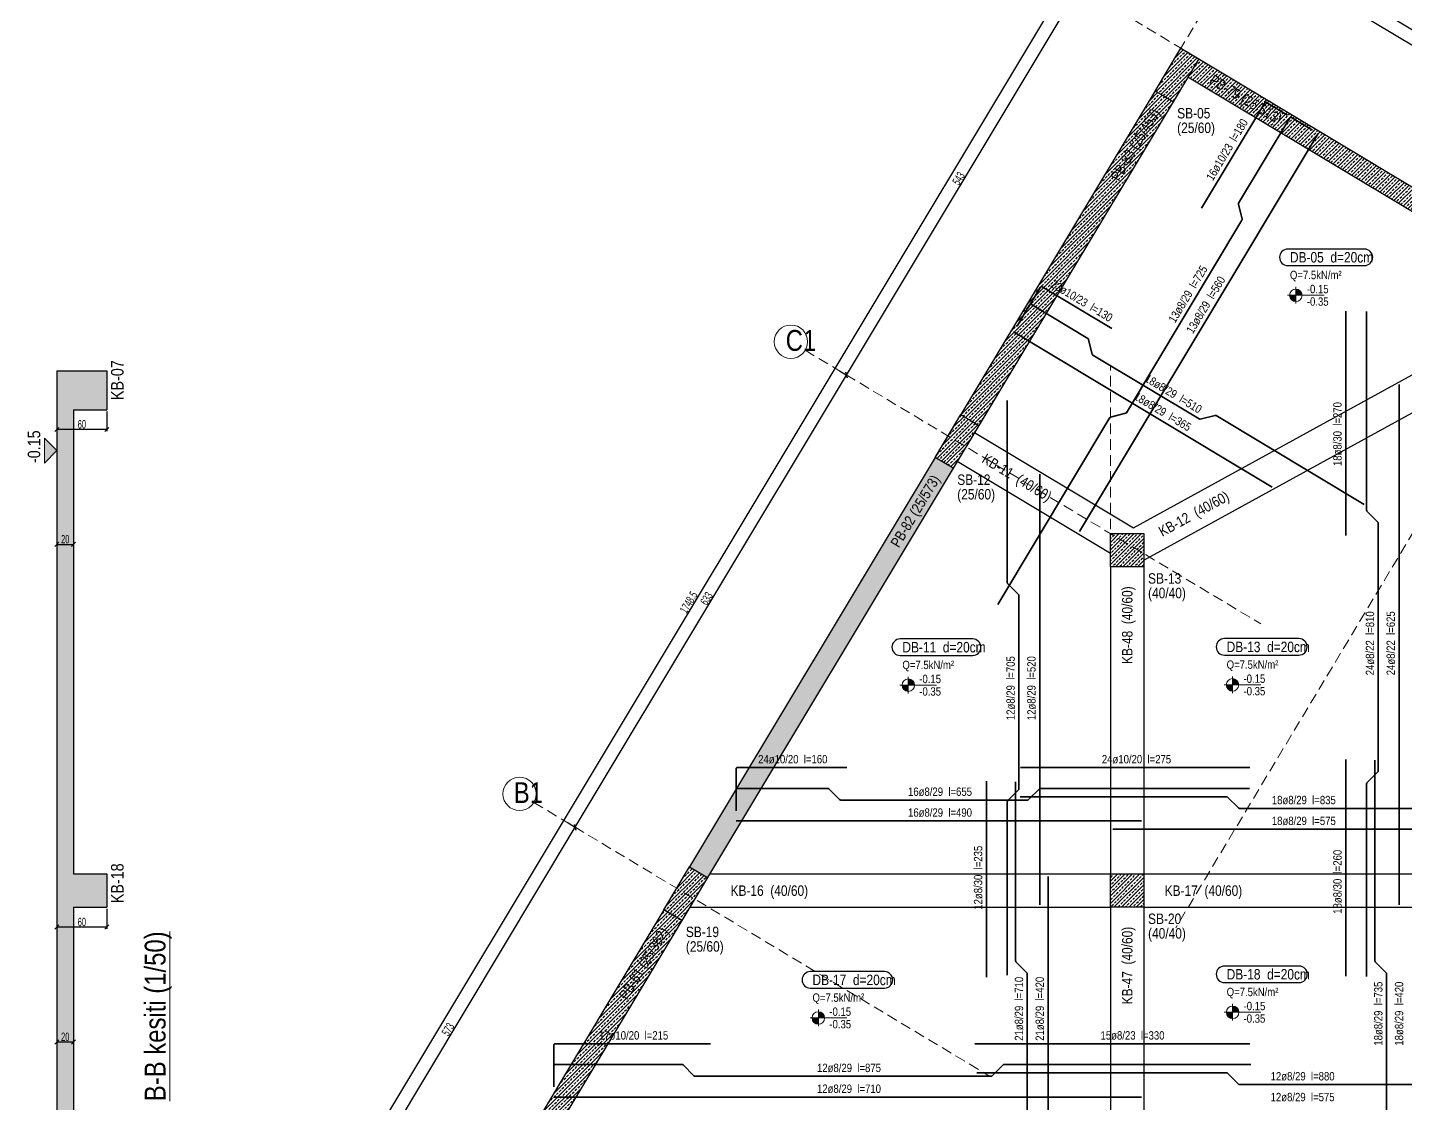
# Model space of a CAD drawing. Header units: millimetres. Extents: x 2068 to 9186, y 624 to 4235.
# Drawn here: x 2068 to 3722, y 1715 to 3006 of the extents above; entities that cross this region are included whole.
import ezdxf
from ezdxf.enums import TextEntityAlignment as Align

# ---------------------------------------------------------------- set-up
doc = ezdxf.new("R2010")
doc.units = ezdxf.units.MM
doc.linetypes.add('DASHED', pattern=[19.05, 12.7, -6.35])
for name, color, linetype, lineweight in [('AKS BALONU (BEYKENT)', 7, 'Continuous', 20), ('AKS CIZGISI (BEYKENT)', 252, 'DASHED', 20), ('AKS NO (BEYKENT)', 3, 'Continuous', 20), ('AKS OLCU (BEYKENT)', 200, 'Continuous', 20), ('DONATI (BEYKENT)', 4, 'Continuous', 35), ('DONATI YAZISI (BEYKENT)', 3, 'Continuous', 20), ('DOSEME ISMI (BEYKENT)', 9, 'Continuous', 20), ('DOSEME PAFTA (BEYKENT)', 3, 'Continuous', 20), ('DOSEME SINIRI (BEYKENT)', 2, 'Continuous', 30), ('KESIT ISMI (BEYKENT)', 6, 'Continuous', 20), ('KIRIS (BEYKENT)', 2, 'Continuous', 30), ('KIRIS ISMI (BEYKENT)', 40, 'Continuous', 20), ('KOLON (BEYKENT)', 3, 'Continuous', 30), ('KOLON ISMI (BEYKENT)', 91, 'Continuous', 20), ('KOT CIZGI (BEYKENT)', 120, 'Continuous', 20), ('KOT YAZI (BEYKENT)', 7, 'Continuous', 20), ('OLCU (BEYKENT)', 14, 'Continuous', 20), ('PERDE (BEYKENT)', 6, 'Continuous', 30), ('PERDE ISMI (BEYKENT)', 240, 'Continuous', 20), ('TARAMA (BEYKENT)', 252, 'Continuous', 25), ('YAZI (BEYKENT)', 140, 'Continuous', 20)]:
    doc.layers.add(name, color=color, linetype=linetype, lineweight=lineweight)
doc.styles.add('DONATI YAZISI (BEYKENT)', font='')
doc.styles.add('DSMOLC-50', font='bahnschrift light condensed', dxfattribs={"width": 0.75, "height": 10})
doc.styles.add('KLNOLC-25', font='bahnschrift light condensed', dxfattribs={"width": 0.75, "height": 10})
doc.styles.add('KOT (BEYKENT)', font='')
doc.styles.add('YAZI (BEYKENT)', font='')
doc.styles.get('DONATI YAZISI (BEYKENT)').set_extended_font_data('Bahnschrift Light Condensed')
doc.styles.get('KOT (BEYKENT)').set_extended_font_data('Bahnschrift Light Condensed')
doc.styles.get('YAZI (BEYKENT)').set_extended_font_data('Bahnschrift Light Condensed')
doc.dimstyles.new('DSMOLC-50', dxfattribs={"dimtxt": 10, "dimasz": 5, "dimexe": 2, "dimexo": 2, "dimgap": 1, "dimtad": 1, "dimdec": 1, "dimrnd": 0.5, "dimzin": 12, "dimdsep": 46, "dimtxsty": 'DSMOLC-50', "dimblk": 'OBLIQUE', "dimblk1": 'OBLIQUE', "dimblk2": 'OBLIQUE', "dimcen": 0, "dimclrt": 7, "dimadec": 0, "dimazin": 0, "dimtfac": 1, "dimtdec": 4, "dimtix": 1, "dimtmove": 2, "dimatfit": 3, "dimfxl": 1, "dimtzin": 0, "dimarcsym": 0})
pattern_1 = [(45, (900.76, 27.5714), (-4.490128, 4.490128), []), (45, (905.25, 27.5714), (-4.490128, 4.490128), [3.175, -1.5875])]
pattern_2 = [(45, (900.76, 27.5714), (-4.419417, 4.419417), []), (45, (905.1795, 27.5714), (-4.419417, 4.419417), [3.125, -1.5625])]

# ---------------------------------------------------------------- blocks, each defined once
blk = doc.blocks.new('_Oblique')
at = {"color": 0, "linetype": 'ByBlock', "lineweight": -2}
blk.add_line((-0.5, -0.5), (0.5, 0.5), dxfattribs=at)
blk = doc.blocks.new('*D120')
at = {"layer": 'AKS OLCU (BEYKENT)', "color": 0, "lineweight": -2, "transparency": 16777216}
for p, q in [((2716.5, 2051.8), (2726.8, 2045.6)), ((2430.2, 1555.5), (2725.1, 2046.6)), ((2421.6, 1560.7), (2431.9, 1554.5))]:
    blk.add_line(p, q, dxfattribs=at)
at = {"layer": 'DEFPOINTS', "color": 0, "transparency": 16777216}
for p in [(2714.8, 2052.8), (2725.1, 2046.6), (2419.9, 1561.7)]:
    blk.add_point(p, dxfattribs=at)
at = {"layer": 'AKS OLCU (BEYKENT)', "color": 0, "lineweight": -2, "transparency": 16777216, "xscale": 5, "yscale": 5, "zscale": 5}
for p, rotation in [((2725.1, 2046.6), 59.02034631145669), ((2430.2, 1555.5), 239.0203463114567)]:
    blk.add_blockref('_Oblique', p, dxfattribs=dict(at, rotation=rotation))
at = {"layer": 'AKS OLCU (BEYKENT)', "color": 7, "transparency": 16777216, "insert": (2572.4, 1804.2), "char_height": 10, "attachment_point": 5, "rotation": 59.0203, "style": 'DSMOLC-50'}
blk.add_mtext('573', dxfattribs=at)
blk = doc.blocks.new('*D121')
at = {"layer": 'AKS OLCU (BEYKENT)', "color": 0, "lineweight": -2, "transparency": 16777216}
for p, q in [((2725.1, 2046.6), (3050.8, 2589.2)), ((3042.2, 2594.4), (3052.5, 2588.2)), ((2716.5, 2051.8), (2726.8, 2045.6))]:
    blk.add_line(p, q, dxfattribs=at)
at = {"layer": 'DEFPOINTS', "color": 0, "transparency": 16777216}
for p in [(3040.5, 2595.4), (3050.8, 2589.2), (2714.8, 2052.8)]:
    blk.add_point(p, dxfattribs=at)
at = {"layer": 'AKS OLCU (BEYKENT)', "color": 0, "lineweight": -2, "transparency": 16777216, "xscale": 5, "yscale": 5, "zscale": 5}
for p, rotation in [((3050.8, 2589.2), 59.02034631145669), ((2725.1, 2046.6), 239.0203463114567)]:
    blk.add_blockref('_Oblique', p, dxfattribs=dict(at, rotation=rotation))
at = {"layer": 'AKS OLCU (BEYKENT)', "color": 7, "transparency": 16777216, "insert": (2882.7, 2321.1), "char_height": 10, "attachment_point": 5, "rotation": 59.0203, "style": 'DSMOLC-50'}
blk.add_mtext('633', dxfattribs=at)
blk = doc.blocks.new('*D122')
at = {"layer": 'AKS OLCU (BEYKENT)', "color": 0, "lineweight": -2, "transparency": 16777216}
for p, q in [((3050.8, 2589.2), (3330.2, 3054.6)), ((3321.7, 3059.8), (3332, 3053.6)), ((3042.2, 2594.4), (3052.5, 2588.2))]:
    blk.add_line(p, q, dxfattribs=at)
at = {"layer": 'DEFPOINTS', "color": 0, "transparency": 16777216}
for p in [(3320, 3060.8), (3330.2, 3054.6), (3040.5, 2595.4)]:
    blk.add_point(p, dxfattribs=at)
at = {"layer": 'AKS OLCU (BEYKENT)', "color": 0, "lineweight": -2, "transparency": 16777216, "xscale": 5, "yscale": 5, "zscale": 5}
for p, rotation in [((3330.2, 3054.6), 59.02034631145669), ((3050.8, 2589.2), 239.0203463114567)]:
    blk.add_blockref('_Oblique', p, dxfattribs=dict(at, rotation=rotation))
at = {"layer": 'AKS OLCU (BEYKENT)', "color": 7, "transparency": 16777216, "insert": (3185.3, 2825.1), "char_height": 10, "attachment_point": 5, "rotation": 59.0203, "style": 'DSMOLC-50'}
blk.add_mtext('543', dxfattribs=at)
blk = doc.blocks.new('*D123')
at = {"layer": 'AKS OLCU (BEYKENT)', "color": 0, "lineweight": -2, "transparency": 16777216}
for p, q in [((2416.5, 1563.7), (3316.5, 3062.9)), ((3318.2, 3061.8), (3314.8, 3063.9)), ((2418.2, 1562.7), (2414.8, 1564.8))]:
    blk.add_line(p, q, dxfattribs=at)
at = {"layer": 'DEFPOINTS', "color": 0, "transparency": 16777216}
for p in [(3316.5, 3062.9), (3320, 3060.8), (2419.9, 1561.7)]:
    blk.add_point(p, dxfattribs=at)
at = {"layer": 'AKS OLCU (BEYKENT)', "color": 0, "lineweight": -2, "transparency": 16777216, "xscale": 5, "yscale": 5, "zscale": 5}
for p, rotation in [((3316.5, 3062.9), 59.02034631145669), ((2416.5, 1563.7), 239.0203463114567)]:
    blk.add_blockref('_Oblique', p, dxfattribs=dict(at, rotation=rotation))
at = {"layer": 'AKS OLCU (BEYKENT)', "color": 7, "transparency": 16777216, "insert": (2861.3, 2316.5), "char_height": 10, "attachment_point": 5, "rotation": 59.0203, "style": 'DSMOLC-50'}
blk.add_mtext('1748.5', dxfattribs=at)
blk = doc.blocks.new('*D124')
at = {"layer": 'AKS OLCU (BEYKENT)', "color": 0, "lineweight": -2, "transparency": 16777216}
for p, q in [((3532.4, 3115.1), (3526.2, 3104.8)), ((3527.3, 3106.6), (3988.5, 2829.6)), ((3993.7, 2838.2), (3987.5, 2827.9))]:
    blk.add_line(p, q, dxfattribs=at)
at = {"layer": 'DEFPOINTS', "color": 0, "transparency": 16777216}
for p in [(3533.4, 3116.9), (3988.5, 2829.6), (3994.7, 2839.9)]:
    blk.add_point(p, dxfattribs=at)
at = {"layer": 'AKS OLCU (BEYKENT)', "color": 0, "lineweight": -2, "transparency": 16777216, "xscale": 5, "yscale": 5, "zscale": 5}
for p, rotation in [((3527.3, 3106.6), 149.019697985541), ((3988.5, 2829.6), 329.019697985541)]:
    blk.add_blockref('_Oblique', p, dxfattribs=dict(at, rotation=rotation))
at = {"layer": 'AKS OLCU (BEYKENT)', "color": 7, "transparency": 16777216, "insert": (3761, 2973.3), "char_height": 10, "attachment_point": 5, "rotation": 329.0197, "style": 'DSMOLC-50'}
blk.add_mtext('538', dxfattribs=at)
blk = doc.blocks.new('*D127')
at = {"layer": 'AKS OLCU (BEYKENT)', "color": 0, "lineweight": -2, "transparency": 16777216}
for p, q in [((3534.5, 3118.6), (3536.5, 3122)), ((3535.5, 3120.3), (5258.7, 2085.7)), ((5257.7, 2083.9), (5259.8, 2087.4))]:
    blk.add_line(p, q, dxfattribs=at)
at = {"layer": 'DEFPOINTS', "color": 0, "transparency": 16777216}
for p in [(3533.4, 3116.9), (5258.7, 2085.7), (5256.7, 2082.2)]:
    blk.add_point(p, dxfattribs=at)
at = {"layer": 'AKS OLCU (BEYKENT)', "color": 0, "lineweight": -2, "transparency": 16777216, "xscale": 5, "yscale": 5, "zscale": 5}
for p, rotation in [((3535.5, 3120.3), 149.019697985541), ((5258.7, 2085.7), 329.019697985541)]:
    blk.add_blockref('_Oblique', p, dxfattribs=dict(at, rotation=rotation))
at = {"layer": 'AKS OLCU (BEYKENT)', "color": 7, "transparency": 16777216, "insert": (4400.3, 2608.2), "char_height": 10, "attachment_point": 5, "rotation": 329.0197, "style": 'DSMOLC-50'}
blk.add_mtext('2010', dxfattribs=at)
blk = doc.blocks.new('*D156')
at = {"layer": 'DEFPOINTS', "color": 0, "transparency": 16777216}
for p in [(2102.9, 2547.7), (2162.9, 2547.7), (2102.9, 2524)]:
    blk.add_point(p, dxfattribs=at)
at = {"layer": 'OLCU (BEYKENT)', "color": 0, "lineweight": -2, "transparency": 16777216}
for p, q in [((2102.9, 2545.7), (2102.9, 2522)), ((2162.9, 2545.7), (2162.9, 2522)), ((2162.9, 2524), (2102.9, 2524))]:
    blk.add_line(p, q, dxfattribs=at)
at = {"layer": 'OLCU (BEYKENT)', "color": 0, "lineweight": -2, "transparency": 16777216, "xscale": 5, "yscale": 5, "zscale": 5, "rotation": 180}
blk.add_blockref('_Oblique', (2102.9, 2524), dxfattribs=at)
at = {"layer": 'OLCU (BEYKENT)', "color": 0, "lineweight": -2, "transparency": 16777216, "xscale": 5, "yscale": 5, "zscale": 5}
blk.add_blockref('_Oblique', (2162.9, 2524), dxfattribs=at)
at = {"layer": 'OLCU (BEYKENT)', "color": 7, "lineweight": -3, "transparency": 16777216, "insert": (2132.9, 2530.1), "char_height": 10, "attachment_point": 5, "style": 'KLNOLC-25'}
blk.add_mtext('60', dxfattribs=at)
blk = doc.blocks.new('*D157')
at = {"layer": 'DEFPOINTS', "color": 0, "transparency": 16777216}
for p in [(2102.9, 2409.2), (2122.9, 2409.2), (2122.9, 2386.1)]:
    blk.add_point(p, dxfattribs=at)
at = {"layer": 'OLCU (BEYKENT)', "color": 0, "lineweight": -2, "transparency": 16777216}
for p, q in [((2102.9, 2407.2), (2102.9, 2384.1)), ((2122.9, 2407.2), (2122.9, 2384.1)), ((2102.9, 2386.1), (2122.9, 2386.1))]:
    blk.add_line(p, q, dxfattribs=at)
at = {"layer": 'OLCU (BEYKENT)', "color": 0, "lineweight": -2, "transparency": 16777216, "xscale": 5, "yscale": 5, "zscale": 5, "rotation": 180}
blk.add_blockref('_Oblique', (2102.9, 2386.1), dxfattribs=at)
at = {"layer": 'OLCU (BEYKENT)', "color": 0, "lineweight": -2, "transparency": 16777216, "xscale": 5, "yscale": 5, "zscale": 5}
blk.add_blockref('_Oblique', (2122.9, 2386.1), dxfattribs=at)
at = {"layer": 'OLCU (BEYKENT)', "color": 7, "lineweight": -3, "transparency": 16777216, "insert": (2112.9, 2392.2), "char_height": 10, "attachment_point": 5, "style": 'KLNOLC-25'}
blk.add_mtext('20', dxfattribs=at)
blk = doc.blocks.new('*D158')
at = {"layer": 'DEFPOINTS', "color": 0, "transparency": 16777216}
for p in [(2102.9, 1950.6), (2162.9, 1950.6), (2102.9, 1926.9)]:
    blk.add_point(p, dxfattribs=at)
at = {"layer": 'OLCU (BEYKENT)', "color": 0, "lineweight": -2, "transparency": 16777216}
for p, q in [((2102.9, 1948.6), (2102.9, 1924.9)), ((2162.9, 1948.6), (2162.9, 1924.9)), ((2162.9, 1926.9), (2102.9, 1926.9))]:
    blk.add_line(p, q, dxfattribs=at)
at = {"layer": 'OLCU (BEYKENT)', "color": 0, "lineweight": -2, "transparency": 16777216, "xscale": 5, "yscale": 5, "zscale": 5, "rotation": 180}
blk.add_blockref('_Oblique', (2102.9, 1926.9), dxfattribs=at)
at = {"layer": 'OLCU (BEYKENT)', "color": 0, "lineweight": -2, "transparency": 16777216, "xscale": 5, "yscale": 5, "zscale": 5}
blk.add_blockref('_Oblique', (2162.9, 1926.9), dxfattribs=at)
at = {"layer": 'OLCU (BEYKENT)', "color": 7, "lineweight": -3, "transparency": 16777216, "insert": (2132.9, 1933), "char_height": 10, "attachment_point": 5, "style": 'KLNOLC-25'}
blk.add_mtext('60', dxfattribs=at)
blk = doc.blocks.new('*D159')
at = {"layer": 'DEFPOINTS', "color": 0, "transparency": 16777216}
for p in [(2102.9, 1812.2), (2122.9, 1812.2), (2122.9, 1789.1)]:
    blk.add_point(p, dxfattribs=at)
at = {"layer": 'OLCU (BEYKENT)', "color": 0, "lineweight": -2, "transparency": 16777216}
for p, q in [((2102.9, 1810.2), (2102.9, 1787.1)), ((2122.9, 1810.2), (2122.9, 1787.1)), ((2102.9, 1789.1), (2122.9, 1789.1))]:
    blk.add_line(p, q, dxfattribs=at)
at = {"layer": 'OLCU (BEYKENT)', "color": 0, "lineweight": -2, "transparency": 16777216, "xscale": 5, "yscale": 5, "zscale": 5, "rotation": 180}
blk.add_blockref('_Oblique', (2102.9, 1789.1), dxfattribs=at)
at = {"layer": 'OLCU (BEYKENT)', "color": 0, "lineweight": -2, "transparency": 16777216, "xscale": 5, "yscale": 5, "zscale": 5}
blk.add_blockref('_Oblique', (2122.9, 1789.1), dxfattribs=at)
at = {"layer": 'OLCU (BEYKENT)', "color": 7, "lineweight": -3, "transparency": 16777216, "insert": (2112.9, 1795.2), "char_height": 10, "attachment_point": 5, "style": 'KLNOLC-25'}
blk.add_mtext('20', dxfattribs=at)

msp = doc.modelspace()

# ---------------------------------------------------------------- hatches: boundary and pattern name
at = {"layer": 'KOT CIZGI (BEYKENT)'}
h = msp.add_hatch(color=256, dxfattribs=at)
h.dxf.hatch_style = 1
h.paths.add_polyline_path([(3590.11, 2684.93), (3582.61, 2684.93, 0.4142136), (3590.11, 2677.43)])
h = msp.add_hatch(color=256, dxfattribs=at)
h.dxf.hatch_style = 1
h.paths.add_polyline_path([(3590.11, 2692.43), (3590.11, 2684.93), (3597.61, 2684.93, 0.4142136)])
msp.add_hatch(color=256, dxfattribs=at).paths.add_polyline_path([(2087.92, 2483.65), (2102.92, 2498.65), (2087.92, 2513.65)])
h = msp.add_hatch(color=256, dxfattribs=at)
h.dxf.hatch_style = 1
h.paths.add_polyline_path([(3124.9, 2217.11), (3117.4, 2217.11, 0.4142136), (3124.9, 2209.61)])
h = msp.add_hatch(color=256, dxfattribs=at)
h.dxf.hatch_style = 1
h.paths.add_polyline_path([(3124.9, 2224.61), (3124.9, 2217.11), (3132.4, 2217.11, 0.4142136)])
h = msp.add_hatch(color=256, dxfattribs=at)
h.dxf.hatch_style = 1
h.paths.add_polyline_path([(3514.12, 2217.47), (3506.62, 2217.47, 0.4142136), (3514.12, 2209.97)])
h = msp.add_hatch(color=256, dxfattribs=at)
h.dxf.hatch_style = 1
h.paths.add_polyline_path([(3514.12, 2224.97), (3514.12, 2217.47), (3521.62, 2217.47, 0.4142136)])
h = msp.add_hatch(color=256, dxfattribs=at)
h.dxf.hatch_style = 1
h.paths.add_polyline_path([(3016.96, 1825.41), (3016.96, 1817.91), (3024.46, 1817.91, 0.4142136)])
h = msp.add_hatch(color=256, dxfattribs=at)
h.dxf.hatch_style = 1
h.paths.add_polyline_path([(3514.17, 1824.67), (3506.67, 1824.67, 0.4142136), (3514.17, 1817.17)])
h = msp.add_hatch(color=256, dxfattribs=at)
h.dxf.hatch_style = 1
h.paths.add_polyline_path([(3514.17, 1832.17), (3514.17, 1824.67), (3521.67, 1824.67, 0.4142136)])
h = msp.add_hatch(color=256, dxfattribs=at)
h.dxf.hatch_style = 1
h.paths.add_polyline_path([(3016.96, 1817.91), (3009.46, 1817.91, 0.4142136), (3016.96, 1810.41)])
at = {"layer": 'TARAMA (BEYKENT)'}
h = msp.add_hatch(dxfattribs=at)
h.set_pattern_fill('ANSI33', color=256, style=0, pattern_type=0)
h.set_pattern_definition(pattern_2)
h.paths.add_polyline_path([(3452.12, 2981.46), (3473.55, 2968.6), (3442.67, 2917.15), (3421.24, 2930.02)], flags=0)
at = {"layer": 'TARAMA (BEYKENT)', "lineweight": -3}
h = msp.add_hatch(dxfattribs=at)
h.set_pattern_fill('ANSI33', color=256)
h.set_pattern_definition(pattern_1)
h.paths.add_polyline_path([(3473.55, 2968.59), (3460.68, 2947.15), (3900.18, 2683.28), (3901.01, 2683.74), (3913.46, 2704.48)])
at = {"layer": 'TARAMA (BEYKENT)'}
h = msp.add_hatch(dxfattribs=at)
h.set_pattern_fill('ANSI33', color=256, style=0, pattern_type=0)
h.set_pattern_definition([(45, (869.876, -23.8697), (-4.419417, 4.419417), []), (45, (874.2956, -23.8697), (-4.419417, 4.419417), [3.125, -1.5625])])
h.paths.add_polyline_path([(3421.24, 2930.02), (3442.67, 2917.15), (3209.56, 2528.9), (3188.13, 2541.77)])
at = {"layer": 'TARAMA (BEYKENT)', "lineweight": -3}
h = msp.add_hatch(dxfattribs=at)
h.set_pattern_fill('ANSI33', color=256, style=0)
h.set_pattern_definition([(45, (971.04, 27.5714), (-4.490128, 4.490128), []), (45, (975.53, 27.5714), (-4.490128, 4.490128), [3.175, -1.5875])])
h.paths.add_polyline_path([(2162.92, 1625.62), (2122.92, 1625.62), (2122.92, 1950.62), (2162.92, 1950.62), (2162.92, 1990.62), (2122.92, 1990.62), (2122.92, 2547.65), (2162.92, 2547.65), (2162.92, 2594.36), (2102.92, 2594.36), (2102.92, 1565.62), (2102.92, 920.62), (2102.92, 880.62), (2162.92, 880.62), (2162.92, 920.62), (2122.92, 920.62), (2122.92, 1565.62), (2162.92, 1565.62)])
at = {"layer": 'TARAMA (BEYKENT)'}
h = msp.add_hatch(dxfattribs=at)
h.set_pattern_fill('ANSI33', color=256, style=0, pattern_type=0)
h.set_pattern_definition(pattern_2)
h.paths.add_polyline_path([(3188.13, 2541.77), (3209.56, 2528.9), (3178.68, 2477.46), (3157.25, 2490.33)], flags=0)
h = msp.add_hatch(dxfattribs=at)
h.set_pattern_fill('ANSI33', color=256, style=0, pattern_type=0)
h.set_pattern_definition([(45, (869.874, -23.868), (-4.419417, 4.419417), []), (45, (874.293, -23.868), (-4.419417, 4.419417), [3.125, -1.5625])])
h.paths.add_polyline_path([(3157.24, 2490.33), (3178.68, 2477.46), (2883.81, 1986.33), (2862.38, 1999.2)])
h = msp.add_hatch(dxfattribs=at)
h.set_pattern_fill('ANSI33', color=256, style=0, pattern_type=0)
h.set_pattern_definition(pattern_2)
h.paths.add_polyline_path([(3367.72, 2398.97), (3407.72, 2398.97), (3407.72, 2358.97), (3367.72, 2358.97)], flags=0)
h = msp.add_hatch(dxfattribs=at)
h.set_pattern_fill('ANSI33', color=256, style=0, pattern_type=0)
h.set_pattern_definition(pattern_2)
h.paths.add_polyline_path([(2862.37, 1999.2), (2883.81, 1986.33), (2852.92, 1934.89), (2831.49, 1947.76)], flags=0)
h = msp.add_hatch(dxfattribs=at)
h.set_pattern_fill('ANSI33', color=256, style=0, pattern_type=0)
h.set_pattern_definition(pattern_2)
h.paths.add_polyline_path([(3367.72, 1990.62), (3407.72, 1990.62), (3407.72, 1950.62), (3367.72, 1950.62)], flags=0)
at = {"layer": 'TARAMA (BEYKENT)', "lineweight": -3}
h = msp.add_hatch(dxfattribs=at)
h.set_pattern_fill('ANSI33', color=256)
h.set_pattern_definition(pattern_1)
h.paths.add_polyline_path([(2852.91, 1934.9), (2831.49, 1947.76), (2645.38, 1637.78), (2665.64, 1625.62), (2667.22, 1625.62)])

# ---------------------------------------------------------------- linework, layer by layer
at = {"layer": 'AKS BALONU (BEYKENT)'}
for centre in [(2984.07, 2629.3), (2658.32, 2086.72)]:
    msp.add_circle(centre, 20, dxfattribs=at)
at = {"layer": 'AKS CIZGISI (BEYKENT)'}
for p, q in [((3555.09, 3152.93), (2984.61, 2202.76)), ((3280.65, 3084.41), (5607.94, 1687.16)), ((4016.34, 2876), (3445.87, 1925.83)), ((3001.22, 2619), (3548.16, 2290.62)), ((3367.73, 670.62), (3367.73, 2599.64)), ((2675.46, 2076.43), (3222.41, 1748.05)), ((3254.71, 1990.62), (9137.72, 1990.62))]:
    msp.add_line(p, q, dxfattribs=at)
at = {"layer": 'DONATI (BEYKENT)'}
for points in [[(3476.84, 2789.31), (3552.78, 2915.78, -0.4142136), (3554.83, 2916.3), (3580.11, 2901.12)], [(3232.29, 2313.99), (3366.89, 2538.19, -0.1989124), (3367.82, 2538.87), (3385.82, 2543.37, 0.1989124), (3386.74, 2544.05), (3525.45, 2775.07, 0.1989124), (3525.62, 2776.21), (3521.12, 2794.21, -0.1989124), (3521.29, 2795.35), (3582.78, 2897.77, -0.4142136), (3584.84, 2898.28), (3610.12, 2883.1)], [(3268.27, 2669.43), (3283.46, 2694.73, -0.4142136), (3285.52, 2695.25), (3369.11, 2645.06)], [(3255.41, 2648), (3270.59, 2673.3, -0.4142136), (3272.65, 2673.81), (3340.6, 2633.02, -0.1989124), (3341.28, 2632.1), (3345.77, 2614.09, 0.1989124), (3346.46, 2613.17), (3474.11, 2536.53, 0.1989124), (3475.24, 2536.36), (3493.25, 2540.86, -0.1989124), (3494.38, 2540.69), (3672.08, 2434)], [(3675.03, 1867.75), (3675.03, 2098.95, -0.1989124), (3675.47, 2100.01), (3688.59, 2113.13, 0.1989124), (3689.03, 2114.19), (3689.03, 2411.8, 0.1989124), (3688.59, 2412.87), (3675.47, 2425.99, -0.1989124), (3675.03, 2427.05), (3675.03, 2665.36)], [(3243.7, 1869.32), (3243.7, 2077.21, -0.1989124), (3244.14, 2078.27), (3257.26, 2091.39, 0.1989124), (3257.7, 2092.45), (3257.7, 2324.83, 0.1989124), (3257.26, 2325.9), (3244.14, 2339.02, -0.1989124), (3243.7, 2340.08), (3243.7, 2558.6)], [(2918.11, 2091.49), (2918.11, 2116.84, -0.4142136), (2919.61, 2118.34), (3051.26, 2118.34)], [(3685.03, 1403.89), (3685.03, 1690, -0.1989124), (3685.47, 1691.06), (3698.59, 1704.18, 0.1989124), (3699.03, 1705.24), (3699.03, 1871, 0.1989124), (3698.59, 1872.06), (3685.47, 1885.18, -0.1989124), (3685.03, 1886.24), (3685.03, 2127.29)], [(3253.7, 1402.8), (3253.7, 1690, -0.1989124), (3254.14, 1691.06), (3267.26, 1704.18, 0.1989124), (3267.7, 1705.24), (3267.7, 1871, 0.1989124), (3267.26, 1872.06), (3254.14, 1885.18, -0.1989124), (3253.7, 1886.24), (3253.7, 2101.2)], [(2918.11, 2066.49), (2918.11, 2091.84, -0.4142136), (2919.61, 2093.34), (3028.31, 2093.34, -0.1989124), (3029.37, 2092.9), (3042.49, 2079.78, 0.1989124), (3043.55, 2079.34), (3268.33, 2079.34, 0.1989124), (3269.39, 2079.78), (3282.51, 2092.9, -0.1989124), (3283.57, 2093.34), (3534.66, 2093.34)], [(3259.31, 2083.34), (3507.04, 2083.34, -0.1989124), (3508.11, 2082.9), (3521.23, 2069.78, 0.1989124), (3522.29, 2069.34), (3793.09, 2069.34, 0.1989124), (3794.15, 2069.78), (3807.27, 2082.9, -0.1989124), (3808.33, 2083.34), (4077.72, 2083.34)], [(2699.51, 1760.09), (2699.51, 1785.44, -0.4142136), (2701.01, 1786.94), (2887.66, 1786.94)], [(2699.51, 1735.09), (2699.51, 1760.44, -0.4142136), (2701.01, 1761.94), (2853.44, 1761.94, -0.1989124), (2854.5, 1761.5), (2867.63, 1748.38, 0.1989124), (2868.69, 1747.94), (3224.67, 1747.94, 0.1989124), (3225.73, 1748.38), (3238.85, 1761.5, -0.1989124), (3239.91, 1761.94), (3536.05, 1761.94)], [(3207.01, 1751.94), (3507.1, 1751.94, -0.1989124), (3508.16, 1751.5), (3521.29, 1738.38, 0.1989124), (3522.35, 1737.94), (3793.1, 1737.94, 0.1989124), (3794.16, 1738.38), (3807.29, 1751.5, -0.1989124), (3808.35, 1751.94), (4075.41, 1751.94)]]:
    msp.add_lwpolyline(points, format="xyb", dxfattribs=at)
for points in [[(3330.35, 2401.55), (3616.99, 2878.98)], [(3650.03, 2396.86), (3650.03, 2666.07)], [(3251.29, 2641.15), (3561.81, 2454.71)], [(3714.03, 1953.62), (3714.03, 2578.02)], [(3282.7, 1953.62), (3282.7, 2470.33)], [(3259.73, 2118.34), (3534.72, 2118.34)], [(3650.03, 1868.09), (3650.03, 2128.09)], [(3218.7, 1867), (3218.7, 2102)], [(2918.11, 2054.34), (3404.65, 2054.34)], [(3370.62, 2044.34), (3944.73, 2044.34)], [(3292.7, 1568.62), (3292.7, 1987.62)], [(3204.96, 1786.94), (3534.95, 1786.94)], [(2699.51, 1722.94), (3404.72, 1722.94)]]:
    msp.add_lwpolyline(points, dxfattribs=at)
at = {"layer": 'DOSEME PAFTA (BEYKENT)', "lineweight": -3}
for points in [[(3580.39, 2720.65), (3672.45, 2720.65, 1), (3672.45, 2740.44), (3580.39, 2740.44, 1)], [(3115.18, 2252.83), (3202.23, 2252.83, 1), (3202.23, 2272.61), (3115.18, 2272.61, 1)], [(3504.4, 2253.18), (3593.7, 2253.18, 1), (3593.7, 2272.97), (3504.4, 2272.97, 1)], [(3007.25, 1853.63), (3096.27, 1853.63, 1), (3096.27, 1873.41), (3007.25, 1873.41, 1)], [(3504.45, 1860.39), (3594, 1860.39, 1), (3594, 1880.17), (3504.45, 1880.17, 1)]]:
    msp.add_lwpolyline(points, format="xyb", close=True, dxfattribs=at)
at = {"layer": 'DOSEME SINIRI (BEYKENT)'}
for p, q in [((2102.92, 2594.36), (2162.92, 2594.36)), ((2102.92, 2594.36), (2102.92, 1565.62)), ((2162.92, 2594.36), (2162.92, 2547.65)), ((2122.92, 2547.65), (2162.92, 2547.65)), ((2122.92, 2547.65), (2122.92, 1990.62)), ((2102.92, 1990.72), (2102.92, 1950.72)), ((2122.92, 1990.62), (2162.92, 1990.62)), ((2162.92, 1990.62), (2162.92, 1950.62)), ((2122.92, 1950.62), (2162.92, 1950.62)), ((2122.92, 1950.62), (2122.92, 1625.62))]:
    msp.add_line(p, q, dxfattribs=at)
at = {"layer": 'KIRIS (BEYKENT)'}
for p, q in [((3395.12, 2405.83), (3900.19, 2683.28)), ((3407.63, 2367.06), (3907.73, 2641.79)), ((3204.33, 2520.37), (3395.12, 2405.83)), ((3183.74, 2486.08), (3367.62, 2375.68)), ((3367.62, 2358.97), (3367.62, 1990.72)), ((3407.72, 2358.97), (3407.63, 1990.72)), ((2886.38, 1990.62), (3367.62, 1990.62)), ((3407.63, 1990.62), (3907.73, 1990.62)), ((2862.25, 1950.62), (3367.62, 1950.62)), ((3367.62, 1950.72), (3367.72, 1625.62)), ((3407.72, 1950.62), (3907.73, 1950.62)), ((3407.72, 1950.62), (3407.72, 1625.62))]:
    msp.add_line(p, q, dxfattribs=at)
at = {"layer": 'KOLON (BEYKENT)'}
for points in [[(3452.12, 2981.46), (3473.55, 2968.6), (3442.67, 2917.15), (3421.24, 2930.02)], [(3188.13, 2541.77), (3209.56, 2528.9), (3178.68, 2477.46), (3157.25, 2490.33)], [(3367.72, 2398.97), (3407.72, 2398.97), (3407.72, 2358.97), (3367.72, 2358.97)], [(2862.37, 1999.2), (2883.81, 1986.33), (2852.92, 1934.89), (2831.49, 1947.76)], [(3367.72, 1990.62), (3407.72, 1990.62), (3407.72, 1950.62), (3367.72, 1950.62)]]:
    msp.add_lwpolyline(points, close=True, dxfattribs=at)
at = {"layer": 'KOT CIZGI (BEYKENT)'}
for p, q in [((3580.11, 2684.93), (3624.14, 2684.93)), ((3590.11, 2694.93), (3590.11, 2674.93)), ((2102.92, 2478.65), (2102.92, 2518.65)), ((2087.92, 2483.65), (2087.92, 2513.65)), ((2102.92, 2498.65), (2087.92, 2513.65)), ((2102.92, 2498.65), (2087.92, 2483.65)), ((3114.9, 2217.11), (3158.93, 2217.11)), ((3124.9, 2227.11), (3124.9, 2207.11)), ((3504.12, 2217.47), (3548.14, 2217.47)), ((3514.12, 2227.47), (3514.12, 2207.47)), ((3016.96, 1827.91), (3016.96, 1807.91)), ((3504.17, 1824.67), (3548.19, 1824.67)), ((3514.17, 1834.67), (3514.17, 1814.67)), ((3006.96, 1817.91), (3050.99, 1817.91))]:
    msp.add_line(p, q, dxfattribs=at)
for centre in [(3590.11, 2684.93), (3124.9, 2217.11), (3514.12, 2217.47), (3016.96, 1817.91), (3514.17, 1824.67)]:
    msp.add_circle(centre, 7.5, dxfattribs=at)
at = {"layer": 'PERDE (BEYKENT)'}
for p, q in [((3473.47, 2968.65), (3913.46, 2704.48)), ((3460.59, 2947.2), (3900.59, 2683.03)), ((3421.28, 2930.11), (3188.13, 2541.77)), ((3442.71, 2917.25), (3209.56, 2528.91)), ((3157.24, 2490.33), (2862.37, 1999.2)), ((3178.67, 2477.47), (2883.8, 1986.34)), ((2831.49, 1947.76), (2645.33, 1637.7)), ((2852.91, 1934.9), (2666.75, 1624.83))]:
    msp.add_line(p, q, dxfattribs=at)

# ---------------------------------------------------------------- texts
at = {"layer": 'AKS NO (BEYKENT)', "style": 'YAZI (BEYKENT)'}
for s, p in [('C1', (2977.76, 2618.3)), ('B1', (2651.37, 2075.72))]:
    msp.add_text(s, height=25, dxfattribs=at).set_placement(p)
at = {"layer": 'DONATI YAZISI (BEYKENT)', "style": 'DONATI YAZISI (BEYKENT)'}
for s, rotation, p in [(' 16ø10/23  l=180', 59, (3506.62, 2858.34)), (' 13ø8/29  l=725', 59, (3459.72, 2685.03)), (' 23ø10/23  l=130', 329, (3331.82, 2679.11)), (' 13ø8/29  l=560', 59, (3481.15, 2672.16)), (' 18ø8/29  l=510', 329, (3441.72, 2567.64)), (' 18ø8/29  l=365', 329, (3428.85, 2546.21)), (' 18ø8/30  l=270', 90, (3640.03, 2516.86)), (' 24ø8/22  l=810', 90, (3679.03, 2265.82)), (' 24ø8/22  l=625', 90, (3704.03, 2265.82)), (' 12ø8/29  l=705', 90, (3247.7, 2211.97)), (' 12ø8/29  l=520', 90, (3272.7, 2211.97)), (' 12ø8/30  l=235', 90, (3208.7, 1984.5)), (' 18ø8/30  l=260', 90, (3640.03, 1979.65)), (' 21ø8/29  l=710', 90, (3257.7, 1827.27)), (' 21ø8/29  l=420', 90, (3282.7, 1827.27)), (' 18ø8/29  l=735', 90, (3689.03, 1821.42)), (' 18ø8/29  l=420', 90, (3714.03, 1821.42))]:
    msp.add_text(s, height=10, rotation=rotation, dxfattribs=at).set_placement(p, align=Align.MIDDLE_CENTER)
for s, p in [(' 24ø10/20  l=160', (2984.68, 2128.34)), (' 24ø10/20  l=275', (3397.23, 2128.34)), (' 16ø8/29  l=655', (3161.38, 2089.34)), (' 18ø8/29  l=835', (3598.09, 2079.34)), (' 16ø8/29  l=490', (3161.38, 2064.34)), (' 18ø8/29  l=575', (3598.09, 2054.34)), (' 17ø10/20  l=215', (2793.58, 1796.94)), (' 15ø8/23  l=330', (3392.45, 1796.94)), (' 12ø8/29  l=875', (3052.12, 1757.94)), (' 12ø8/29  l=880', (3596.62, 1747.94)), (' 12ø8/29  l=710', (3052.12, 1732.94)), (' 12ø8/29  l=575', (3596.62, 1722.94))]:
    msp.add_text(s, height=10, dxfattribs=at).set_placement(p, align=Align.MIDDLE_CENTER)
at = {"layer": 'DOSEME ISMI (BEYKENT)', "style": 'YAZI (BEYKENT)'}
for s, p in [('DB-05  d=20cm', (3583.03, 2724.31)), ('DB-11  d=20cm', (3117.82, 2256.48)), ('DB-13  d=20cm', (3507.04, 2256.84)), ('DB-17  d=20cm', (3009.89, 1857.28)), ('DB-18  d=20cm', (3507.09, 1864.04))]:
    msp.add_text(s, height=12.5, dxfattribs=at).set_placement(p)
at = {"layer": 'KESIT ISMI (BEYKENT)', "style": 'YAZI (BEYKENT)'}
msp.add_text('%%UB-B kesiti (1/50)', height=25, rotation=90, dxfattribs=at).set_placement((2233.33, 1718.05))
at = {"layer": 'KIRIS ISMI (BEYKENT)', "style": 'YAZI (BEYKENT)'}
for s, height, rotation, p in [('KB-07', 15, 90, (2182.92, 2559.26)), ('KB-11  (40/60)', 12.5, 329.01956, (3212.25, 2485)), ('KB-12  (40/60)', 12.5, 28.78144, (3429.85, 2394.96)), ('KB-48  (40/60)', 12.5, 90, (3393.98, 2242.61)), ('KB-18', 15, 90, (2182.92, 1955.55)), ('KB-47  (40/60)', 12.5, 90, (3393.98, 1834.17))]:
    msp.add_text(s, height=height, rotation=rotation, dxfattribs=at).set_placement(p)
for s, p in [('KB-16  (40/60)', (2911.54, 1964.37)), ('KB-17  (40/60)', (3432.63, 1964.37))]:
    msp.add_text(s, height=12.5, dxfattribs=at).set_placement(p)
at = {"layer": 'KOLON ISMI (BEYKENT)', "style": 'YAZI (BEYKENT)'}
for s, p in [('SB-05', (3447.67, 2897.15)), ('(25/60)', (3447.67, 2879.65)), ('SB-12', (3183.68, 2457.46)), ('(25/60)', (3183.68, 2439.96)), ('SB-13', (3412.72, 2338.97)), ('(40/40)', (3412.72, 2321.47)), ('SB-20', (3412.72, 1930.62)), ('SB-19', (2857.92, 1914.89)), ('(40/40)', (3412.72, 1913.12)), ('(25/60)', (2857.92, 1897.39))]:
    msp.add_text(s, height=12.5, dxfattribs=at).set_placement(p)
at = {"layer": 'KOT YAZI (BEYKENT)', "style": 'KOT (BEYKENT)'}
for s, p in [(' -0.15', (3600.11, 2687.43)), (' -0.35', (3600.11, 2672.43)), (' -0.15', (3134.9, 2219.61)), (' -0.15', (3524.12, 2219.97)), (' -0.35', (3134.9, 2204.61)), (' -0.35', (3524.12, 2204.97)), (' -0.15', (3524.17, 1827.17)), (' -0.15', (3026.96, 1820.41)), (' -0.35', (3524.17, 1812.17)), (' -0.35', (3026.96, 1805.41))]:
    msp.add_text(s, height=10, dxfattribs=at).set_placement(p)
msp.add_text('-0.15', height=15, rotation=90, dxfattribs=at).set_placement((2082.92, 2483.65))
at = {"layer": 'PERDE ISMI (BEYKENT)', "style": 'YAZI (BEYKENT)'}
for s, rotation, p in [('PB-79 (25/513)', 329.01956, (3485.25, 2939.7)), ('PB-83 (25/453)', 59.01964, (3377.61, 2820.95)), ('PB-82 (25/573)', 59.01964, (3113.57, 2381.17)), ('PB-81 (25/362)', 59.01964, (2787.78, 1838.54))]:
    msp.add_text(s, height=12.5, rotation=rotation, dxfattribs=at).set_placement(p)
at = {"layer": 'YAZI (BEYKENT)', "style": 'YAZI (BEYKENT)'}
for p in [(3583.03, 2704.31), (3117.82, 2236.48), (3507.04, 2236.84), (3507.09, 1844.04), (3009.89, 1837.28)]:
    msp.add_text('Q=7.5kN/m²', height=10, dxfattribs=at).set_placement(p)

# ---------------------------------------------------------------- dimensions: what is measured, and where the dimension line sits
at = {"layer": 'AKS OLCU (BEYKENT)'}
for base, p1, p2, angle, picture, middle in [((3988.5, 2829.63), (3533.43, 3116.85), (3994.68, 2839.92), 329.0197, '*D124', (3761.02, 2973.33)), ((5258.74, 2085.65), (3533.43, 3116.85), (5256.68, 2082.22), 329.0197, '*D127', (4400.25, 2608.2)), ((3316.53, 3062.87), (2419.91, 1561.68), (3319.96, 3060.81), 59.02035, '*D123', (2861.27, 2316.45)), ((3330.24, 3054.64), (3040.53, 2595.4), (3319.96, 3060.81), 59.02035, '*D122', (3185.3, 2825.07)), ((3050.82, 2589.22), (2714.78, 2052.82), (3040.53, 2595.4), 59.02035, '*D121', (2882.71, 2321.08)), ((2725.07, 2046.65), (2419.91, 1561.68), (2714.78, 2052.82), 59.02035, '*D120', (2572.4, 1804.22))]:
    dim = msp.add_linear_dim(base=base, p1=p1, p2=p2, angle=angle, dimstyle='DSMOLC-50', dxfattribs=at)
    dim.commit()
    dim.dimension.update_dxf_attribs({"geometry": picture, "text_midpoint": middle})
at = {"layer": 'OLCU (BEYKENT)', "lineweight": -3}
for base, p1, p2, picture, middle in [((2102.92, 2523.98), (2162.92, 2547.65), (2102.92, 2547.65), '*D156', (2132.92, 2530.08)), ((2122.92, 2386.14), (2102.92, 2409.21), (2122.92, 2409.21), '*D157', (2112.92, 2392.25)), ((2102.92, 1926.94), (2162.92, 1950.62), (2102.92, 1950.62), '*D158', (2132.92, 1933.04)), ((2122.92, 1789.11), (2102.92, 1812.18), (2122.92, 1812.18), '*D159', (2112.92, 1795.21))]:
    dim = msp.add_linear_dim(base=base, p1=p1, p2=p2, dimstyle='DSMOLC-50', override={"dimtxsty": 'KLNOLC-25'}, dxfattribs=at)
    dim.commit()
    dim.dimension.update_dxf_attribs({"geometry": picture, "text_midpoint": middle})

doc.saveas('drawing.dxf')
